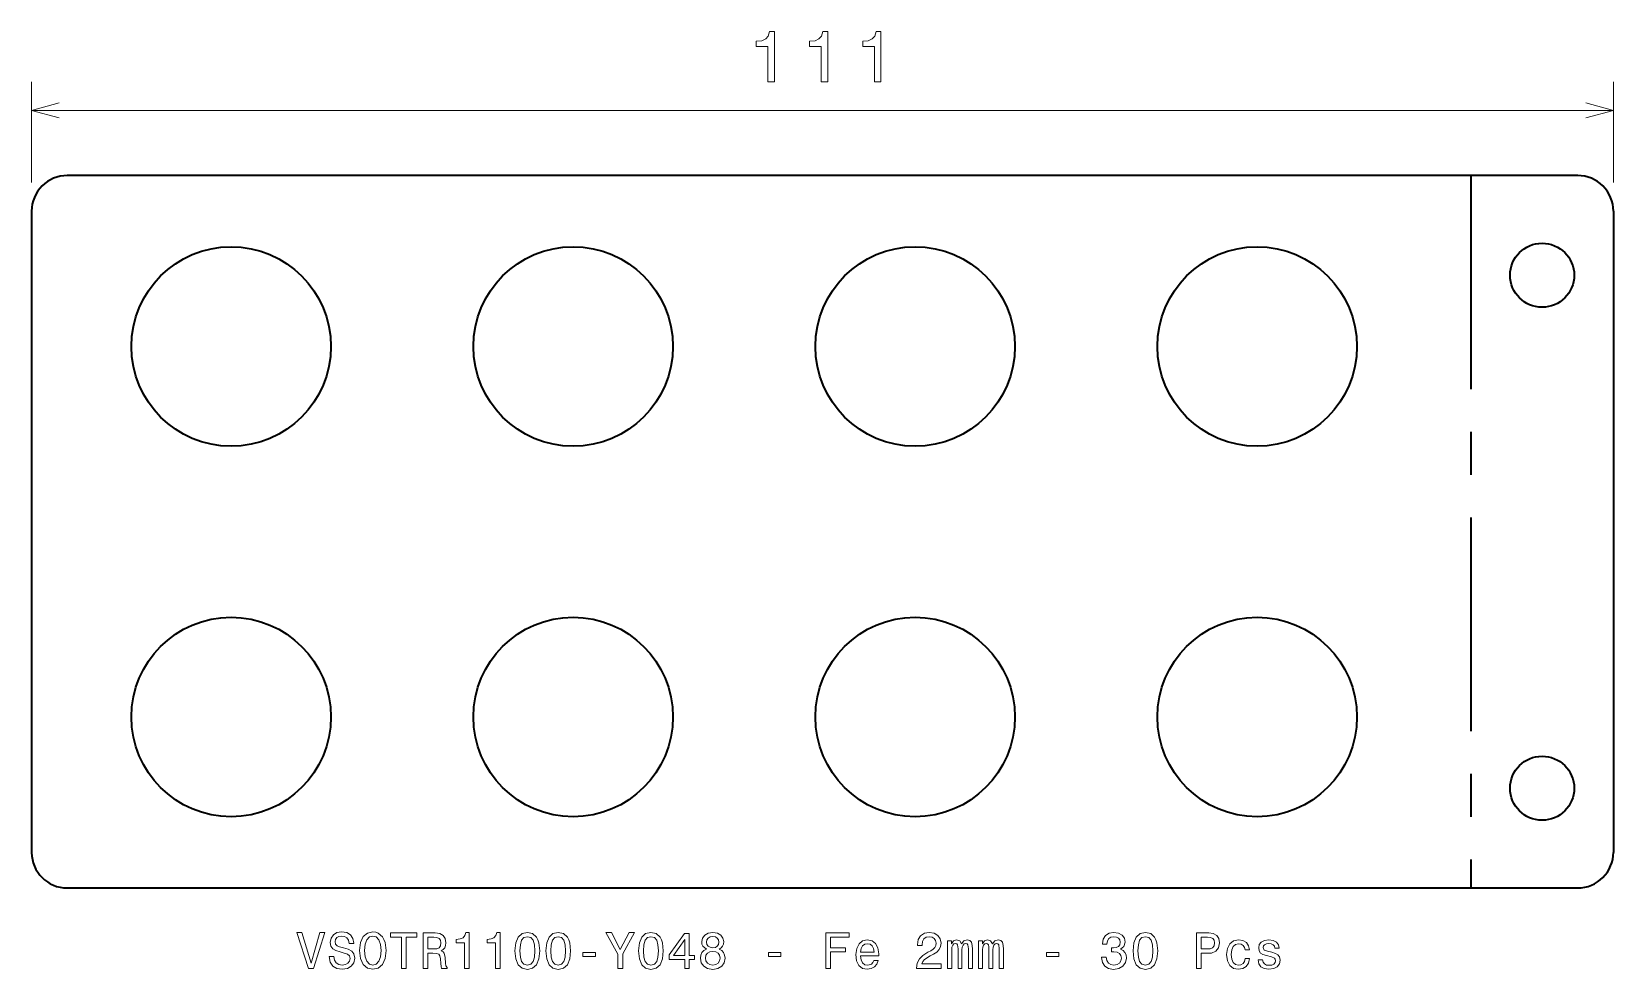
# Model space of a CAD drawing. Extents: x 59 to 170, y 50 to 116.
import ezdxf

# ---------------------------------------------------------------- set-up
doc = ezdxf.new("R2010")
doc.units = 0
doc.linetypes.add('AXES', pattern=[24, 15, -3, 3, -3])

msp = doc.modelspace()

# ---------------------------------------------------------------- linework, layer by layer
at = {"color": 7, "lineweight": 13, "ltscale": 0.176785}
for p, q in [((59, 105.5), (59, 112.571419)), ((170, 105.5), (170, 112.571419))]:
    msp.add_line(p, q, dxfattribs=at)
at = {"color": 7, "lineweight": 13}
msp.add_line((59, 110.571419), (170, 110.571419), dxfattribs=at)
at = {"color": 7, "lineweight": 35}
for p, q in [((167.5, 106), (61.5, 106)), ((59, 103.5), (59, 58.5)), ((170, 103.5), (170, 58.5)), ((61.5, 56), (167.5, 56))]:
    msp.add_line(p, q, dxfattribs=at)
at = {"color": 1, "linetype": 'AXES', "lineweight": 35}
msp.add_line((160, 106), (160, 56), dxfattribs=at)
at = {"color": 7, "lineweight": 13}
for points in [[(110.673203, 112.571419), (111.132126, 112.571419), (111.132126, 116.096634), (110.789192, 116.096634), (110.69841, 115.789001), (110.516861, 115.58223), (110.239479, 115.461189), (109.856194, 115.420845), (109.856194, 115.062775), (110.673203, 115.062775)], [(114.409225, 112.571419), (114.868149, 112.571419), (114.868149, 116.096634), (114.525215, 116.096634), (114.434433, 115.789001), (114.252884, 115.58223), (113.975502, 115.461189), (113.592216, 115.420845), (113.592216, 115.062775), (114.409225, 115.062775)], [(118.145248, 112.571419), (118.604172, 112.571419), (118.604172, 116.096634), (118.261238, 116.096634), (118.170456, 115.789001), (117.988907, 115.58223), (117.711525, 115.461189), (117.328239, 115.420845), (117.328239, 115.062775), (118.145248, 115.062775)], [(79.235367, 52.864479), (78.608566, 50.735519), (77.963753, 52.864479), (77.621529, 52.864479), (78.428452, 50.360878), (78.788681, 50.360878), (79.577583, 52.864479)], [(80.207985, 51.185806), (79.88018, 51.185806), (79.952225, 50.803963), (80.132339, 50.522984), (80.409714, 50.353672), (80.784355, 50.292435), (81.155396, 50.350071), (81.43277, 50.508572), (81.609283, 50.757133), (81.674126, 51.084942), (81.620087, 51.380329), (81.468796, 51.571251), (81.223839, 51.697334), (80.896027, 51.790993), (80.615044, 51.859436), (80.431328, 51.938686), (80.326866, 52.053963), (80.294441, 52.234077), (80.326866, 52.396179), (80.420525, 52.518658), (80.564613, 52.601513), (80.762741, 52.630329), (80.96447, 52.594307), (81.122971, 52.497044), (81.22744, 52.334942), (81.27787, 52.1152), (81.605682, 52.1152), (81.605682, 52.122406), (81.548042, 52.461021), (81.378738, 52.713184), (81.112167, 52.871685), (80.751938, 52.92572), (80.427727, 52.871685), (80.175568, 52.720387), (80.013466, 52.486237), (79.955826, 52.183643), (80.002655, 51.913471), (80.139542, 51.729755), (80.355682, 51.607277), (80.65107, 51.513615), (80.942856, 51.430763), (81.162598, 51.351513), (81.295883, 51.236237), (81.342712, 51.04892), (81.299484, 50.857998), (81.187813, 50.713905), (81.018509, 50.623848), (80.798767, 50.595028), (80.55381, 50.634655), (80.366486, 50.749928), (80.247612, 50.937248)], [(82.019943, 51.610878), (82.084785, 51.04892), (82.27211, 50.634655), (82.563896, 50.378891), (82.94574, 50.292435), (83.323982, 50.378891), (83.61937, 50.634655), (83.803085, 51.04892), (83.871529, 51.610878), (83.803085, 52.169235), (83.723839, 52.396179), (83.61937, 52.5835), (83.323982, 52.839264), (83.143867, 52.904106), (82.94574, 52.929321), (82.560295, 52.839264), (82.268509, 52.587101), (82.084785, 52.172836)], [(82.365768, 51.610878), (82.405396, 52.046757), (82.524269, 52.367363), (82.707985, 52.561886), (82.94574, 52.630329), (83.179886, 52.561886), (83.363609, 52.363758), (83.482483, 52.043156), (83.525711, 51.610878), (83.482483, 51.174999), (83.363609, 50.854393), (83.179886, 50.65987), (82.94574, 50.595028), (82.707985, 50.65987), (82.524269, 50.854393), (82.405396, 51.171398)], [(84.948624, 50.360878), (85.280029, 50.360878), (85.280029, 52.558285), (86.036514, 52.558285), (86.036514, 52.860878), (84.188538, 52.860878), (84.188538, 52.558285), (84.948624, 52.558285)], [(86.479599, 50.360878), (86.814613, 50.360878), (86.814613, 51.416355), (87.15683, 51.416355), (87.408997, 51.405548), (87.567497, 51.355114), (87.653954, 51.236237), (87.689972, 51.023701), (87.707985, 50.699493), (87.729599, 50.486958), (87.772827, 50.360878), (88.15107, 50.360878), (88.15107, 50.429321), (88.068214, 50.530186), (88.039398, 50.717506), (88.014183, 51.120964), (87.952942, 51.419956), (87.870087, 51.513615), (87.74041, 51.582058), (87.884499, 51.672115), (87.985367, 51.798199), (88.050209, 51.956699), (88.071823, 52.147621), (88.021385, 52.450214), (87.877296, 52.677162), (87.639542, 52.814049), (87.315338, 52.860878), (86.479599, 52.860878)], [(87.22168, 52.554684), (87.441414, 52.53307), (87.596313, 52.464622), (87.693581, 52.338543), (87.725998, 52.140415), (87.689972, 51.931484), (87.592712, 51.805401), (87.42701, 51.740562), (87.200058, 51.722549), (86.814613, 51.722549), (86.814613, 52.554684)], [(89.386658, 50.360878), (89.71447, 50.360878), (89.71447, 52.878891), (89.469513, 52.878891), (89.404671, 52.659149), (89.274986, 52.511456), (89.076859, 52.424999), (88.803085, 52.396179), (88.803085, 52.140415), (89.386658, 52.140415)], [(91.555252, 50.360878), (91.883057, 50.360878), (91.883057, 52.878891), (91.6381, 52.878891), (91.573257, 52.659149), (91.443573, 52.511456), (91.245453, 52.424999), (90.971672, 52.396179), (90.971672, 52.140415), (91.555252, 52.140415)], [(92.920525, 51.582058), (92.974556, 51.016499), (93.143867, 50.613041), (93.41404, 50.368084), (93.788681, 50.288834), (94.159714, 50.368084), (94.429886, 50.613041), (94.595596, 51.016499), (94.653229, 51.582058), (94.595596, 52.14402), (94.527153, 52.367363), (94.429886, 52.551079), (94.159714, 52.796036), (93.788681, 52.878891), (93.41404, 52.796036), (93.143867, 52.547478), (92.974556, 52.14402)], [(93.266342, 51.582058), (93.295166, 52.017937), (93.385223, 52.331341), (93.547325, 52.515057), (93.788681, 52.579899), (94.026428, 52.515057), (94.188538, 52.331341), (94.278595, 52.017937), (94.307411, 51.582058), (94.278595, 51.142578), (94.188538, 50.829178), (94.026428, 50.645462), (93.788681, 50.584221), (93.547325, 50.645462), (93.385223, 50.829178), (93.295166, 51.142578)], [(95.089111, 51.582058), (95.143143, 51.016499), (95.312454, 50.613041), (95.582626, 50.368084), (95.957268, 50.288834), (96.328308, 50.368084), (96.59848, 50.613041), (96.764183, 51.016499), (96.821823, 51.582058), (96.764183, 52.14402), (96.69574, 52.367363), (96.59848, 52.551079), (96.328308, 52.796036), (95.957268, 52.878891), (95.582626, 52.796036), (95.312454, 52.547478), (95.143143, 52.14402)], [(95.434937, 51.582058), (95.463753, 52.017937), (95.55381, 52.331341), (95.715912, 52.515057), (95.957268, 52.579899), (96.195023, 52.515057), (96.357124, 52.331341), (96.447182, 52.017937), (96.475998, 51.582058), (96.447182, 51.142578), (96.357124, 50.829178), (96.195023, 50.645462), (95.957268, 50.584221), (95.715912, 50.645462), (95.55381, 50.829178), (95.463753, 51.142578)], [(100.481766, 50.360878), (100.481766, 51.373127), (101.303085, 52.864479), (100.928452, 52.864479), (100.312454, 51.679321), (99.689255, 52.864479), (99.289398, 52.864479), (100.146751, 51.351513), (100.146751, 50.360878)], [(101.594879, 51.582058), (101.648911, 51.016499), (101.818222, 50.613041), (102.088394, 50.368084), (102.463028, 50.288834), (102.834068, 50.368084), (103.10424, 50.613041), (103.269951, 51.016499), (103.327583, 51.582058), (103.269951, 52.14402), (103.201508, 52.367363), (103.10424, 52.551079), (102.834068, 52.796036), (102.463028, 52.878891), (102.088394, 52.796036), (101.818222, 52.547478), (101.648911, 52.14402)], [(101.940697, 51.582058), (101.969513, 52.017937), (102.05957, 52.331341), (102.22168, 52.515057), (102.463028, 52.579899), (102.700783, 52.515057), (102.862885, 52.331341), (102.952942, 52.017937), (102.981766, 51.582058), (102.952942, 51.142578), (102.862885, 50.829178), (102.700783, 50.645462), (102.463028, 50.584221), (102.22168, 50.645462), (102.05957, 50.829178), (101.969513, 51.142578)], [(104.82975, 50.360878), (105.153954, 50.360878), (105.153954, 50.980476), (105.510582, 50.980476), (105.510582, 51.268658), (105.153954, 51.268658), (105.153954, 52.806843), (104.826141, 52.806843), (103.731049, 51.297478), (103.731049, 50.980476), (104.82975, 50.980476)], [(104.033638, 51.268658), (104.82975, 52.388977), (104.82975, 51.268658)], [(106.353523, 51.708141), (106.169807, 51.607277), (106.043724, 51.466785), (105.964478, 51.290272), (105.939255, 51.077736), (105.996895, 50.757133), (106.162598, 50.508572), (106.43277, 50.350071), (106.800209, 50.288834), (107.16404, 50.350071), (107.434219, 50.508572), (107.599922, 50.757133), (107.661163, 51.077736), (107.632339, 51.290272), (107.556694, 51.466785), (107.42701, 51.607277), (107.246895, 51.708141), (107.390991, 51.794594), (107.491852, 51.913471), (107.553093, 52.057564), (107.574707, 52.234077), (107.517067, 52.489841), (107.365768, 52.695171), (107.120819, 52.828457), (106.800209, 52.878891), (106.475998, 52.828457), (106.231049, 52.695171), (106.076149, 52.489841), (106.02211, 52.234077), (106.040123, 52.057564), (106.101364, 51.913471)], [(106.364334, 52.205257), (106.39315, 52.363758), (106.479607, 52.486237), (106.616493, 52.561886), (106.800209, 52.590706), (106.980324, 52.561886), (107.11721, 52.486237), (107.203667, 52.363758), (107.236084, 52.205257), (107.203667, 52.043156), (107.11721, 51.917072), (106.980324, 51.834221), (106.800209, 51.809006), (106.616493, 51.837822), (106.479607, 51.917072), (106.39315, 52.043156)], [(114.736084, 50.360878), (115.071106, 50.360878), (115.071106, 51.510014), (116.122971, 51.510014), (116.122971, 51.809006), (115.071106, 51.809006), (115.071106, 52.558285), (116.364334, 52.558285), (116.364334, 52.860878), (114.736084, 52.860878)], [(117.17485, 51.236237), (118.442856, 51.236237), (118.446457, 51.383934), (118.388824, 51.798199), (118.230324, 52.107998), (117.978165, 52.295315), (117.643143, 52.363758), (117.315338, 52.291714), (117.063171, 52.089985), (116.901077, 51.762177), (116.84343, 51.329899), (116.897469, 50.886814), (117.05957, 50.562607), (117.308136, 50.360878), (117.632339, 50.292435), (117.913315, 50.339264), (118.143867, 50.461742), (118.313171, 50.656265), (118.410439, 50.915634), (118.097038, 50.915634), (118.032196, 50.771542), (117.938538, 50.663471), (117.671967, 50.577015), (117.466629, 50.616642), (117.311737, 50.742722), (117.210869, 50.948055), (117.17485, 51.22543)], [(121.101357, 50.360878), (122.819656, 50.360878), (122.819656, 50.670677), (121.461594, 50.670677), (121.537231, 50.839985), (121.666916, 50.980476), (122.066772, 51.236237), (122.279312, 51.344307), (122.517059, 51.499207), (122.686371, 51.679321), (122.78363, 51.891857), (122.819656, 52.133213), (122.758423, 52.435806), (122.589111, 52.673557), (122.329742, 52.824856), (121.994728, 52.878891), (121.648911, 52.81765), (121.385941, 52.648342), (121.216629, 52.37817), (121.158997, 52.021542), (121.158997, 51.971107), (121.486801, 51.971107), (121.486801, 51.999928), (121.519226, 52.244884), (121.616486, 52.424999), (121.771385, 52.540272), (121.976715, 52.579899), (122.185654, 52.543877), (122.340546, 52.453819), (122.441414, 52.313328), (122.47744, 52.136814), (122.452225, 51.971107), (122.383774, 51.83062), (122.268509, 51.708141), (122.110001, 51.600071), (121.897469, 51.484798), (121.544441, 51.261456), (121.295883, 51.023701), (121.148193, 50.735519), (121.101357, 50.371685)], [(123.277145, 50.360878), (123.568939, 50.360878), (123.568939, 51.654106), (123.586945, 51.848629), (123.640984, 51.98912), (123.723831, 52.071972), (123.831909, 52.104393), (123.918358, 52.075577), (123.975998, 52.003529), (124.004814, 51.88105), (124.015625, 51.718948), (124.015625, 50.360878), (124.289398, 50.360878), (124.289398, 51.654106), (124.307404, 51.845028), (124.361443, 51.985519), (124.447899, 52.071972), (124.555969, 52.104393), (124.642426, 52.075577), (124.700058, 52.003529), (124.736084, 51.718948), (124.736084, 50.360878), (125.02787, 50.360878), (125.02787, 51.697334), (125.009857, 51.974712), (124.952225, 52.187248), (124.836945, 52.316929), (124.649628, 52.363758), (124.429886, 52.291714), (124.260574, 52.082779), (124.127289, 52.288113), (123.903946, 52.363758), (123.698624, 52.291714), (123.558128, 52.089985), (123.558128, 52.295315), (123.277145, 52.295315)], [(125.44574, 50.360878), (125.737518, 50.360878), (125.737518, 51.654106), (125.755539, 51.848629), (125.80957, 51.98912), (125.892426, 52.071972), (126.000488, 52.104393), (126.086945, 52.075577), (126.144585, 52.003529), (126.173401, 51.88105), (126.184204, 51.718948), (126.184204, 50.360878), (126.457985, 50.360878), (126.457985, 51.654106), (126.475998, 51.845028), (126.530029, 51.985519), (126.616486, 52.071972), (126.724556, 52.104393), (126.811005, 52.075577), (126.868652, 52.003529), (126.904671, 51.718948), (126.904671, 50.360878), (127.196457, 50.360878), (127.196457, 51.697334), (127.178444, 51.974712), (127.120804, 52.187248), (127.005539, 52.316929), (126.818214, 52.363758), (126.598473, 52.291714), (126.429169, 52.082779), (126.295883, 52.288113), (126.07254, 52.363758), (125.867203, 52.291714), (125.726715, 52.089985), (125.726715, 52.295315), (125.44574, 52.295315)], [(134.084061, 51.146179), (134.084061, 51.120964), (134.141693, 50.775143), (134.311005, 50.515778), (134.577576, 50.350071), (134.930603, 50.288834), (135.305237, 50.350071), (135.586212, 50.508572), (135.766342, 50.760735), (135.831177, 51.084942), (135.802368, 51.297478), (135.723114, 51.470387), (135.59343, 51.603672), (135.420517, 51.700935), (135.654663, 51.895462), (135.737518, 52.205257), (135.683487, 52.486237), (135.52858, 52.698772), (135.276428, 52.832058), (134.930603, 52.878891), (134.6064, 52.821251), (134.357834, 52.66275), (134.19574, 52.410591), (134.141693, 52.075577), (134.141693, 52.050358), (134.462311, 52.050358), (134.491119, 52.280907), (134.584778, 52.446613), (134.736084, 52.547478), (134.948608, 52.5835), (135.135925, 52.554684), (135.272827, 52.479034), (135.355682, 52.356556), (135.388092, 52.190849), (135.355682, 52.014336), (135.269226, 51.895462), (135.11792, 51.823414), (134.912598, 51.8018), (134.772095, 51.805401), (134.772095, 51.520821), (134.948608, 51.528027), (135.175568, 51.495605), (135.344864, 51.409149), (135.44574, 51.268658), (135.48175, 51.084942), (135.442123, 50.876007), (135.337662, 50.721107), (135.171951, 50.623848), (134.952209, 50.591427), (134.725266, 50.627449), (134.55957, 50.735519), (134.455093, 50.908428), (134.415466, 51.146179)], [(136.292267, 51.582058), (136.346313, 51.016499), (136.51561, 50.613041), (136.785797, 50.368084), (137.160431, 50.288834), (137.531464, 50.368084), (137.801636, 50.613041), (137.967346, 51.016499), (138.024979, 51.582058), (137.967346, 52.14402), (137.898895, 52.367363), (137.801636, 52.551079), (137.531464, 52.796036), (137.160431, 52.878891), (136.785797, 52.796036), (136.51561, 52.547478), (136.346313, 52.14402)], [(136.638092, 51.582058), (136.666916, 52.017937), (136.756973, 52.331341), (136.919067, 52.515057), (137.160431, 52.579899), (137.398178, 52.515057), (137.560287, 52.331341), (137.650345, 52.017937), (137.679169, 51.582058), (137.650345, 51.142578), (137.560287, 50.829178), (137.398178, 50.645462), (137.160431, 50.584221), (136.919067, 50.645462), (136.756973, 50.829178), (136.666916, 51.142578)], [(140.737518, 50.360878), (141.068924, 50.360878), (141.068924, 51.416355), (141.436371, 51.416355), (141.807404, 51.434364), (142.102783, 51.560444), (142.293701, 51.805401), (142.358551, 52.140415), (142.308121, 52.450214), (142.164032, 52.677162), (141.92627, 52.814049), (141.602066, 52.860878), (140.737518, 52.860878)], [(141.512009, 52.554684), (141.728149, 52.53307), (141.886658, 52.464622), (141.980316, 52.338543), (142.012726, 52.140415), (141.976715, 51.931484), (141.879456, 51.805401), (141.713745, 51.740562), (141.486786, 51.722549), (141.068924, 51.722549), (141.068924, 52.554684)], [(144.152496, 51.654106), (144.465897, 51.654106), (144.401062, 51.942291), (144.246155, 52.169235), (144.004807, 52.309727), (143.691406, 52.363758), (143.345581, 52.291714), (143.082611, 52.089985), (142.916901, 51.762177), (142.859268, 51.322693), (142.9133, 50.886814), (143.075409, 50.562607), (143.331177, 50.360878), (143.680603, 50.292435), (143.990387, 50.34647), (144.23175, 50.497765), (144.397461, 50.735519), (144.469513, 51.052521), (144.166901, 51.052521), (144.112885, 50.850792), (144.012009, 50.699493), (143.86792, 50.605835), (143.691406, 50.577015), (143.471664, 50.623848), (143.313171, 50.767937), (143.215897, 51.002087), (143.183472, 51.3335), (143.215897, 51.657707), (143.316772, 51.891857), (143.478867, 52.03595), (143.691406, 52.086384), (143.878723, 52.053963), (144.019211, 51.971107), (144.112885, 51.834221)], [(146.036499, 51.4884), (145.730316, 51.560444), (145.503357, 51.643299), (145.427704, 51.812607), (145.449326, 51.931484), (145.524979, 52.017937), (145.647461, 52.071972), (145.823975, 52.093586), (145.993286, 52.071972), (146.126556, 52.007133), (146.213013, 51.90987), (146.249039, 51.780186), (146.558838, 51.780186), (146.558838, 51.787392), (146.504807, 52.021542), (146.357117, 52.205257), (146.126556, 52.320534), (145.823975, 52.363758), (145.517761, 52.320534), (145.294434, 52.201656), (145.153931, 52.025143), (145.110718, 51.8018), (145.143127, 51.585663), (145.243988, 51.434364), (145.409698, 51.326294), (145.651062, 51.250648), (146.004089, 51.164192), (146.220215, 51.074135), (146.277863, 51.002087), (146.299469, 50.89402), (146.267059, 50.760735), (146.180603, 50.65987), (146.0401, 50.595028), (145.852783, 50.573414), (145.654663, 50.595028), (145.510559, 50.670677), (145.4133, 50.793156), (145.373688, 50.962463), (145.067474, 50.962463), (145.11792, 50.674278), (145.26561, 50.465343), (145.499756, 50.339264), (145.823975, 50.292435), (146.162582, 50.339264), (146.411133, 50.465343), (146.562439, 50.667072), (146.616486, 50.930042), (146.576843, 51.156986), (146.465179, 51.311886), (146.281464, 51.41275)], [(97.689972, 51.185806), (98.561737, 51.185806), (98.561737, 51.470387), (97.689972, 51.470387)], [(106.28508, 51.084942), (106.317505, 51.275864), (106.421967, 51.419956), (106.584076, 51.513615), (106.800209, 51.546036), (107.012741, 51.513615), (107.17485, 51.419956), (107.279312, 51.275864), (107.315338, 51.084942), (107.279312, 50.879608), (107.17485, 50.724712), (107.012741, 50.623848), (106.800209, 50.591427), (106.584076, 50.623848), (106.421967, 50.724712), (106.317505, 50.879608)], [(110.701508, 51.185806), (111.573265, 51.185806), (111.573265, 51.470387), (110.701508, 51.470387)], [(117.17485, 51.502808), (117.214478, 51.751369), (117.311737, 51.935085), (117.459427, 52.046757), (117.653954, 52.086384), (117.844879, 52.046757), (117.992569, 51.935085), (118.082626, 51.751369), (118.115051, 51.502808)], [(130.218781, 51.185806), (131.090546, 51.185806), (131.090546, 51.470387), (130.218781, 51.470387)]]:
    msp.add_lwpolyline(points, close=True, dxfattribs=at)
for points in [[(60.931854, 111.089058), (59, 110.571419), (60.931854, 110.05378)], [(168.068146, 110.05378), (170, 110.571419), (168.068146, 111.089058)]]:
    msp.add_lwpolyline(points, dxfattribs=at)
at = {"color": 7, "lineweight": 35}
for centre, radius in [((165, 99), 2.25), ((73, 94), 7), ((97, 94), 7), ((121, 94), 7), ((145, 94), 7), ((73, 68), 7), ((97, 68), 7), ((121, 68), 7), ((145, 68), 7), ((165, 63), 2.25)]:
    msp.add_circle(centre, radius, dxfattribs=at)
for centre, start, end in [((61.5, 103.5), 90.000003, 180.000009), ((167.5, 103.5), 0, 90.000003), ((61.5, 58.5), 180.000009, 269.999997), ((167.5, 58.5), 269.999997, 360)]:
    msp.add_arc(centre, 2.5, start, end, dxfattribs=at)

doc.saveas('drawing.dxf')
